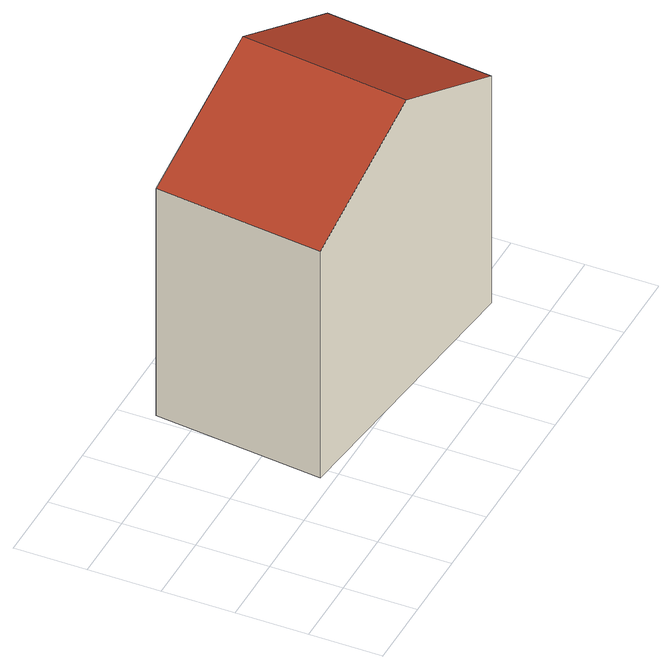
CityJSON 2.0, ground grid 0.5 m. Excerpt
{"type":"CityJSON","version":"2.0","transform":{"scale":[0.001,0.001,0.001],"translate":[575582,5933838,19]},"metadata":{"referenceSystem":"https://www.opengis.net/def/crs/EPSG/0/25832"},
"CityObjects":{
"building1":{"type":"Building","attributes":{"Grundfläche 2D":"2.378981","Grundhöhe NN":"19.990"},"geometry":[{"type":"Solid","lod":"3","boundaries":[[[[0,1,2,3]],[[4,1,0,5]],[[3,2,6,7]],[[5,0,3,7,8]],[[4,5,8,9]],[[6,2,1,4,9]],[[7,6,9,8]]]],"semantics":{"surfaces":[{"type":"RoofSurface"},{"type":"WallSurface"},{"type":"GroundSurface"}],"values":[[0,0,1,1,1,1,2]]}}]}
},
"vertices":[
[1924,474,3274],[2064,1646,3274],[1052,1760,2774],[920,586,2774],[3054,1535,2774],[2922,362,2774],[1052,1760,990],[920,586,990],[2922,362,990],[3054,1535,990]
]}
